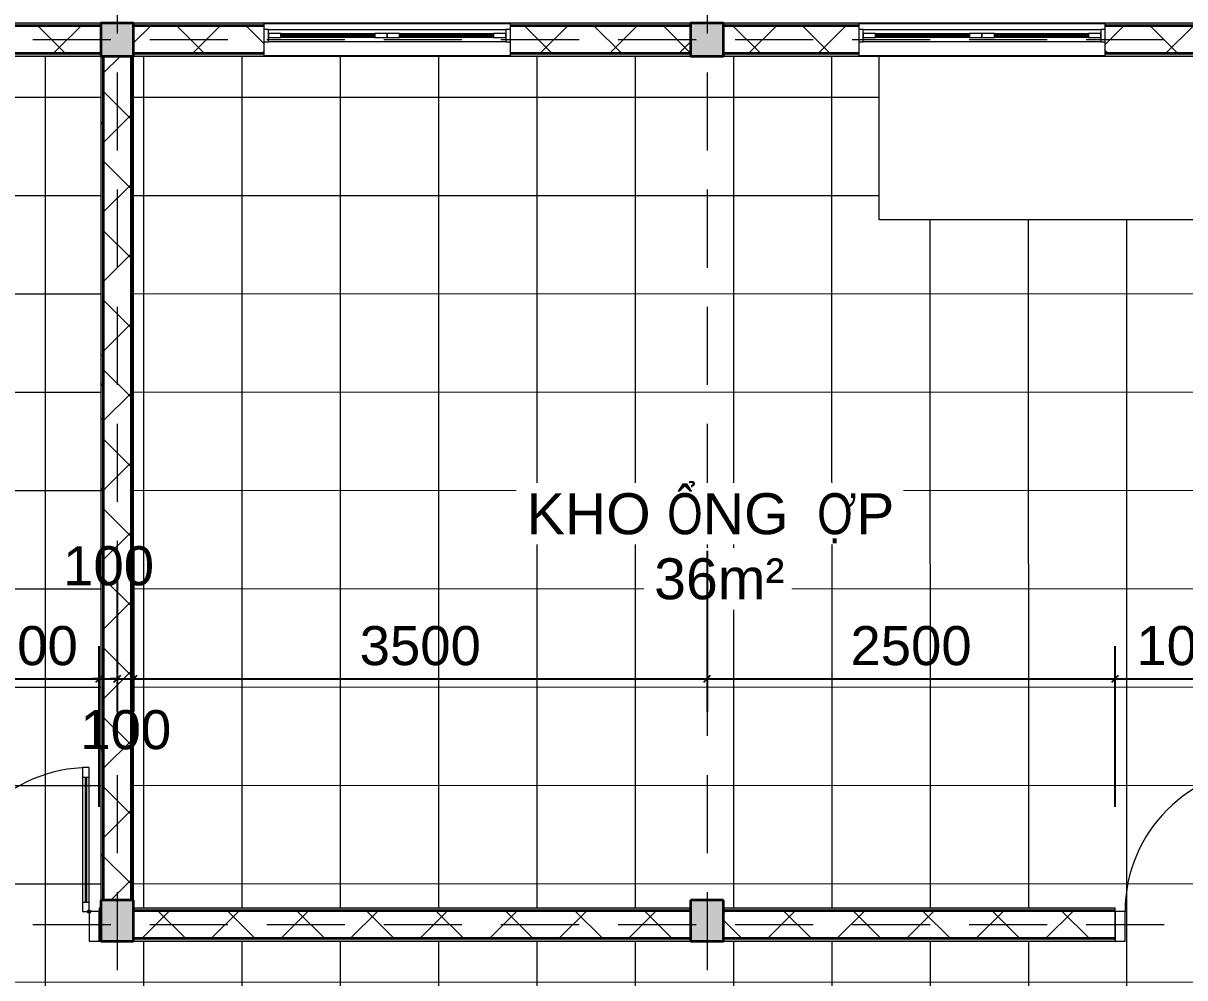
# Model space of a CAD drawing. Header units: millimetres. Extents: x -20510 to 108935, y -243239 to 20306.
# Drawn here: x 14677 to 21765, y -132524 to -126700 of the extents above; entities that cross this region are included whole.
import ezdxf

# ---------------------------------------------------------------- set-up
doc = ezdxf.new("R2010")
doc.units = ezdxf.units.MM
doc.linetypes.add('Hidden', pattern=[714.375, 476.25, -238.125])
for name, color, linetype, lineweight in [('A-ANNO-DIMS', 1, 'Continuous', 9), ('A-DOOR', 2, 'Continuous', 18), ('A-FLOR', 7, 'Continuous', 9), ('A-FLOR-PATT', 8, 'Continuous', 9), ('A-GLAZ', 4, 'Continuous', 18), ('A-WALL', 7, 'Continuous', 25), ('A-WALL-PATT', 8, 'Continuous', 18), ('G-ANNO-TEXT', 2, 'Continuous', 9), ('S-COLS', 7, 'Continuous', 25), ('S-GRID', 1, 'Continuous', 9)]:
    doc.layers.add(name, color=color, linetype=linetype, lineweight=lineweight)
doc.styles.add('Arial_2', font='arial.ttf', dxfattribs={"height": 300})
doc.styles.add('Arial_3', font='arial.ttf', dxfattribs={"width": 0.8, "height": 250})
doc.styles.add('Arial_5', font='arial.ttf', dxfattribs={"height": 238.125})
doc.dimstyles.new('SecretInternalLinAngDimStyle5p4736185', dxfattribs={"dimscale": 304.8, "dimtxt": 242.94927, "dimasz": 0.130208, "dimexe": 0.656168, "dimexo": 0.0625, "dimgap": 0.260417, "dimtad": 1, "dimdec": 0, "dimrnd": 100, "dimzin": 0, "dimdsep": 46, "dimtxsty": 'Arial_5', "dimblk1": 'OBLIQUE', "dimblk2": 'OBLIQUE', "dimsah": 1, "dimcen": 0.09, "dimdle": 0.492126, "dimazin": 0, "dimtfac": 1, "dimtdec": 4, "dimtix": 1, "dimtmove": 0, "dimatfit": 3, "dimfxl": 2.624672, "dimfxlon": 1, "dimtvp": 1, "dimtolj": 1, "dimtzin": 0, "dimarcsym": 2})
doc.dimstyles.new('SecretInternalLinAngDimStyle5p4736185_1', dxfattribs={"dimscale": 304.8, "dimtxt": 242.94927, "dimasz": 0.130208, "dimexe": 0.656168, "dimexo": 0.0625, "dimgap": 0.260417, "dimtad": 1, "dimdec": 0, "dimrnd": 100, "dimzin": 0, "dimdsep": 46, "dimtxsty": 'Arial_5', "dimblk1": 'OBLIQUE', "dimblk2": 'OBLIQUE', "dimsah": 1, "dimcen": 0.09, "dimdle": 0.492126, "dimazin": 0, "dimtfac": 1, "dimtdec": 4, "dimtix": 1, "dimtmove": 2, "dimatfit": 3, "dimfxl": 2.624672, "dimfxlon": 1, "dimtvp": 1, "dimtolj": 1, "dimtzin": 0, "dimarcsym": 2})
pattern_1 = [(0, (26776.95, -140000), (406.4, 101.6), [33.528, -271.272, 33.528, -271.272, -1625.6]), (0, (26776.95, -140000), (406.4, 101.6), [-609.6, 33.528, -576.072, 33.528, -271.272, -711.2]), (0, (26776.95, -140000), (406.4, 101.6), [-1524, 33.528, -169.672, 33.528, -474.472]), (120, (26929.35, -139949.2), (-291.18818, 301.15272), [33.528, -271.272, 33.528, -271.272, -1625.6]), (120, (26929.35, -139949.2), (-291.18818, 301.15272), [-609.6, 33.528, -576.072, 33.528, -271.272, -711.2]), (120, (26929.35, -139949.2), (-291.18818, 301.15272), [-1524, 33.528, -169.672, 33.528, -474.472]), (240, (26980.15, -139746), (-115.21182, -402.75272), [33.528, -271.272, 33.528, -271.272, -1625.6]), (240, (26980.15, -139746), (-115.21182, -402.75272), [-609.6, 33.528, -576.072, 33.528, -271.272, -711.2]), (240, (26980.15, -139746), (-115.21182, -402.75272), [-1524, 33.528, -169.672, 33.528, -474.472])]
pattern_2 = [(45, (26776.95, -140000), (-212.132, 212.132), []), (135, (26776.95, -140000), (-212.132, -212.132), [])]

# ---------------------------------------------------------------- blocks, each defined once
blk = doc.blocks.new('CỬA 1 CÁNH EROWINDOW_có ô chết_ - D4_1000x2200-2361184-05_MẶT BẰNG TẦNG ÁP MÁI')
at = {"layer": 'A-DOOR'}
for p, q in [((-439, 100), (-500, 100)), ((-500, 100), (-500, -80)), ((-439, -80), (-439, 100)), ((500, 100), (439, 100)), ((439, 100), (439, -80)), ((500, -80), (500, 100)), ((-500, -80), (-439, -80)), ((-399, -80), (-439, -80)), ((-439, -80), (-439, -958)), ((-399, -138), (-439, -138)), ((-424, -138), (-424, -900)), ((-414, -900), (-414, -138)), ((-399, -958), (-399, -80)), ((439, -80), (500, -80)), ((-399, -900), (-439, -900)), ((-399, -958), (-399, -900)), ((-439, -958), (-399, -958))]:
    blk.add_line(p, q, dxfattribs=at)
blk.add_circle((-439, -80), 10, dxfattribs=at)
blk.add_arc((-439, -80), 878, 270, 360, dxfattribs=at)
blk = doc.blocks.new('CUA SO 2 CANH NHOM KINH O O THOANG - S1_1500x1800-2404851-05_MẶT BẰNG TẦNG ÁP MÁI')
at = {"layer": 'A-GLAZ'}
for p, q in [((-725, 63), (-750, 63)), ((-725, -13), (-725, 63)), ((-649, 37.5), (-725, 37.5)), ((-725, 37.5), (-725, 12.5)), ((-725, 12.5), (-649, 12.5)), ((-649, 12.5), (-649, 37.5)), ((-76, 27.5), (-649, 27.5)), ((-649, 27.5), (-649, 22.5)), ((-649, 22.5), (-76, 22.5)), ((0, 37.5), (-76, 37.5)), ((-76, 37.5), (-76, 12.5)), ((-76, 22.5), (-76, 27.5)), ((-76, 12.5), (0, 12.5)), ((0, 12.5), (0, 37.5)), ((76, 37.5), (0, 37.5)), ((0, 37.5), (0, 12.5)), ((0, 12.5), (76, 12.5)), ((76, 12.5), (76, 37.5)), ((649, 27.5), (76, 27.5)), ((76, 27.5), (76, 22.5)), ((76, 22.5), (649, 22.5)), ((725, 37.5), (649, 37.5)), ((649, 37.5), (649, 12.5)), ((649, 22.5), (649, 27.5)), ((649, 12.5), (725, 12.5)), ((750, 63), (725, 63)), ((725, 63), (725, -13)), ((725, 12.5), (725, 37.5)), ((-750, -13), (-725, -13)), ((725, -13), (750, -13))]:
    blk.add_line(p, q, dxfattribs=at)
at = {"layer": 'A-GLAZ', "lineweight": 9}
for p, q in [((-725, 63), (725, 63)), ((-649, 37.5), (-76, 37.5)), ((-76, 12.5), (-649, 12.5)), ((76, 37.5), (649, 37.5)), ((649, 12.5), (76, 12.5)), ((725, -13), (-725, -13))]:
    blk.add_line(p, q, dxfattribs=at)
blk = doc.blocks.new('M_Concrete-Rectangular-Column - COT200X250-2391840-05_MẶT BẰNG TẦNG ÁP MÁI')
at = {"layer": 'S-COLS', "lineweight": 35}
blk.add_hatch(color=256, dxfattribs=at).paths.add_polyline_path([(100, -125), (100, 125), (-100, 125), (-100, -125)])
for p, q in [((100, 125), (-100, 125)), ((-100, 125), (-100, -125)), ((100, -125), (100, 125)), ((-100, -125), (100, -125))]:
    blk.add_line(p, q, dxfattribs=at)
blk = doc.blocks.new('M_Concrete-Rectangular-Column - COT200X200-2391835-05_MẶT BẰNG TẦNG ÁP MÁI')
at = {"layer": 'S-COLS', "lineweight": 35}
blk.add_hatch(color=256, dxfattribs=at).paths.add_polyline_path([(100, -100), (100, 100), (-100, 100), (-100, -100)])
for p, q in [((100, 100), (-100, 100)), ((-100, 100), (-100, -100)), ((100, -100), (100, 100)), ((-100, -100), (100, -100))]:
    blk.add_line(p, q, dxfattribs=at)
blk = doc.blocks.new('_Oblique')
at = {"color": 0, "linetype": 'ByBlock', "lineweight": -2}
blk.add_line((-0.5, -0.5), (0.5, 0.5), dxfattribs=at)
blk = doc.blocks.new('DIMBLOCK140-05_MẶT BẰNG TẦNG ÁP MÁI')
at = {"layer": 'A-ANNO-DIMS', "color": 0, "lineweight": -2, "transparency": 16777216}
for p, q in [((14140, -131481), (14140, -130500)), ((15140, -131481), (15140, -130500)), ((13990, -130700), (15290, -130700))]:
    blk.add_line(p, q, dxfattribs=at)
at = {"layer": 'Defpoints', "color": 0, "transparency": 16777216}
for p in [(15140, -130700), (14140, -131500), (15140, -131500)]:
    blk.add_point(p, dxfattribs=at)
at = {"layer": 'A-ANNO-DIMS', "color": 0, "lineweight": -2, "transparency": 16777216, "xscale": 39.6875, "yscale": 39.6875, "zscale": 39.6875, "rotation": 180}
blk.add_blockref('_Oblique', (14140, -130700), dxfattribs=at)
at = {"layer": 'A-ANNO-DIMS', "color": 0, "lineweight": -2, "transparency": 16777216, "xscale": 39.6875, "yscale": 39.6875, "zscale": 39.6875}
blk.add_blockref('_Oblique', (15140, -130700), dxfattribs=at)
at = {"layer": 'A-ANNO-DIMS', "color": 0, "transparency": 16777216, "insert": (14640, -130499), "char_height": 238.12, "width": 879.103, "attachment_point": 5, "style": 'Arial_5'}
blk.add_mtext('\\A1;1000', dxfattribs=at)
blk = doc.blocks.new('DIMBLOCK141-05_MẶT BẰNG TẦNG ÁP MÁI')
at = {"layer": 'A-ANNO-DIMS', "color": 0, "lineweight": -2, "transparency": 16777216}
for p, q in [((15250, -129919.1), (15250, -130900)), ((15140, -131481), (15140, -130500)), ((15140, -130700), (15100.3, -130700)), ((15140, -130700), (15250, -130700)), ((15250, -130700), (15289.7, -130700))]:
    blk.add_line(p, q, dxfattribs=at)
at = {"layer": 'Defpoints', "color": 0, "transparency": 16777216}
for p in [(15250, -129900), (15250, -130700), (15140, -131500)]:
    blk.add_point(p, dxfattribs=at)
at = {"layer": 'A-ANNO-DIMS', "color": 0, "lineweight": -2, "transparency": 16777216, "xscale": 39.6875, "yscale": 39.6875, "zscale": 39.6875}
blk.add_blockref('_Oblique', (15140, -130700), dxfattribs=at)
at = {"layer": 'A-ANNO-DIMS', "color": 0, "lineweight": -2, "transparency": 16777216, "xscale": 39.6875, "yscale": 39.6875, "zscale": 39.6875, "rotation": 180}
blk.add_blockref('_Oblique', (15250, -130700), dxfattribs=at)
at = {"layer": 'A-ANNO-DIMS', "color": 0, "transparency": 16777216, "insert": (14920.3, -129890.9), "char_height": 238.12, "width": 659.327, "attachment_point": 1, "line_spacing_factor": 0.941778, "style": 'Arial_5'}
blk.add_mtext('\\A1;100', dxfattribs=at)
blk = doc.blocks.new('DIMBLOCK142-05_MẶT BẰNG TẦNG ÁP MÁI')
at = {"layer": 'A-ANNO-DIMS', "color": 0, "lineweight": -2, "transparency": 16777216}
for p, q in [((15250, -129919.1), (15250, -130900)), ((15350, -129919.1), (15350, -130900)), ((15250, -130700), (15210.3, -130700)), ((15250, -130700), (15350, -130700)), ((15350, -130700), (15389.7, -130700))]:
    blk.add_line(p, q, dxfattribs=at)
at = {"layer": 'Defpoints', "color": 0, "transparency": 16777216}
for p in [(15250, -129900), (15350, -129900), (15350, -130700)]:
    blk.add_point(p, dxfattribs=at)
at = {"layer": 'A-ANNO-DIMS', "color": 0, "lineweight": -2, "transparency": 16777216, "xscale": 39.6875, "yscale": 39.6875, "zscale": 39.6875}
blk.add_blockref('_Oblique', (15250, -130700), dxfattribs=at)
at = {"layer": 'A-ANNO-DIMS', "color": 0, "lineweight": -2, "transparency": 16777216, "xscale": 39.6875, "yscale": 39.6875, "zscale": 39.6875, "rotation": 180}
blk.add_blockref('_Oblique', (15350, -130700), dxfattribs=at)
at = {"layer": 'A-ANNO-DIMS', "color": 0, "transparency": 16777216, "insert": (15025.3, -130890.9), "char_height": 238.12, "width": 659.327, "attachment_point": 1, "line_spacing_factor": 0.941778, "style": 'Arial_5'}
blk.add_mtext('\\A1;100', dxfattribs=at)
blk = doc.blocks.new('DIMBLOCK143-05_MẶT BẰNG TẦNG ÁP MÁI')
at = {"layer": 'A-ANNO-DIMS', "color": 0, "lineweight": -2, "transparency": 16777216}
for p, q in [((15350, -129919.1), (15350, -130900)), ((18850, -129919.1), (18850, -130900)), ((15200, -130700), (19000, -130700))]:
    blk.add_line(p, q, dxfattribs=at)
at = {"layer": 'Defpoints', "color": 0, "transparency": 16777216}
for p in [(15350, -129900), (18850, -129900), (18850, -130700)]:
    blk.add_point(p, dxfattribs=at)
at = {"layer": 'A-ANNO-DIMS', "color": 0, "lineweight": -2, "transparency": 16777216, "xscale": 39.6875, "yscale": 39.6875, "zscale": 39.6875, "rotation": 180}
blk.add_blockref('_Oblique', (15350, -130700), dxfattribs=at)
at = {"layer": 'A-ANNO-DIMS', "color": 0, "lineweight": -2, "transparency": 16777216, "xscale": 39.6875, "yscale": 39.6875, "zscale": 39.6875}
blk.add_blockref('_Oblique', (18850, -130700), dxfattribs=at)
at = {"layer": 'A-ANNO-DIMS', "color": 0, "transparency": 16777216, "insert": (17100, -130499), "char_height": 238.12, "width": 879.103, "attachment_point": 5, "style": 'Arial_5'}
blk.add_mtext('\\A1;3500', dxfattribs=at)
blk = doc.blocks.new('DIMBLOCK144-05_MẶT BẰNG TẦNG ÁP MÁI')
at = {"layer": 'A-ANNO-DIMS', "color": 0, "lineweight": -2, "transparency": 16777216}
for p, q in [((18850, -129919.1), (18850, -130900)), ((21340, -131481), (21340, -130500)), ((18700, -130700), (21490, -130700))]:
    blk.add_line(p, q, dxfattribs=at)
at = {"layer": 'Defpoints', "color": 0, "transparency": 16777216}
for p in [(18850, -129900), (21340, -130700), (21340, -131500)]:
    blk.add_point(p, dxfattribs=at)
at = {"layer": 'A-ANNO-DIMS', "color": 0, "lineweight": -2, "transparency": 16777216, "xscale": 39.6875, "yscale": 39.6875, "zscale": 39.6875, "rotation": 180}
blk.add_blockref('_Oblique', (18850, -130700), dxfattribs=at)
at = {"layer": 'A-ANNO-DIMS', "color": 0, "lineweight": -2, "transparency": 16777216, "xscale": 39.6875, "yscale": 39.6875, "zscale": 39.6875}
blk.add_blockref('_Oblique', (21340, -130700), dxfattribs=at)
at = {"layer": 'A-ANNO-DIMS', "color": 0, "transparency": 16777216, "insert": (20095, -130499), "char_height": 238.12, "width": 879.103, "attachment_point": 5, "style": 'Arial_5'}
blk.add_mtext('\\A1;2500', dxfattribs=at)
blk = doc.blocks.new('DIMBLOCK145-05_MẶT BẰNG TẦNG ÁP MÁI')
at = {"layer": 'A-ANNO-DIMS', "color": 0, "lineweight": -2, "transparency": 16777216}
for p, q in [((21340, -131481), (21340, -130500)), ((22340, -131481), (22340, -130500)), ((21190, -130700), (22490, -130700))]:
    blk.add_line(p, q, dxfattribs=at)
at = {"layer": 'Defpoints', "color": 0, "transparency": 16777216}
for p in [(22340, -130700), (21340, -131500), (22340, -131500)]:
    blk.add_point(p, dxfattribs=at)
at = {"layer": 'A-ANNO-DIMS', "color": 0, "lineweight": -2, "transparency": 16777216, "xscale": 39.6875, "yscale": 39.6875, "zscale": 39.6875, "rotation": 180}
blk.add_blockref('_Oblique', (21340, -130700), dxfattribs=at)
at = {"layer": 'A-ANNO-DIMS', "color": 0, "lineweight": -2, "transparency": 16777216, "xscale": 39.6875, "yscale": 39.6875, "zscale": 39.6875}
blk.add_blockref('_Oblique', (22340, -130700), dxfattribs=at)
at = {"layer": 'A-ANNO-DIMS', "color": 0, "transparency": 16777216, "insert": (21840, -130499), "char_height": 238.12, "width": 879.103, "attachment_point": 5, "style": 'Arial_5'}
blk.add_mtext('\\A1;1000', dxfattribs=at)

msp = doc.modelspace()

# ---------------------------------------------------------------- hatches: boundary and pattern name
at = {"layer": 'A-FLOR-PATT'}
h = msp.add_hatch(dxfattribs=at)
h.set_pattern_fill('FP_6', color=256, style=0, pattern_type=2)
h.set_pattern_definition([(0.0043, (16612.5, -132550.4), (-0.045, 600), []), (90.004, (16612.5, -132550.4), (-600, -0.042), [])])
h.paths.add_polyline_path([(450, -140100.9), (825, -140100.8), (825, -139951), (650, -139951), (650, -140100), (450, -140100), (450, -139900), (574, -139900), (574, -139750), (450, -139750), (450, -140100)])
h.paths.add_polyline_path([(1925, -140100.8), (2025, -140100.7), (2025, -140001), (1925, -140001)])
h.paths.add_polyline_path([(3125, -140100.7), (3225, -140100.7), (3225, -140001), (3125, -140001)])
h.paths.add_polyline_path([(4250, -140100.6), (11550, -140100), (11550, -134700), (8150, -134700), (8150, -134750), (7950, -134750), (7950, -134700), (7270, -134700), (7270, -134500), (12580, -134500), (12580, -134700), (11750, -134700), (11750, -139900), (22350, -139900), (22350, -134700), (22250, -134700), (22250, -134500), (23080, -134500), (23080, -134700), (22550, -134700), (22550, -139900), (25950, -139900), (25950, -134700), (24080, -134700), (24080, -134500), (31170, -134500), (31170, -134700), (29750, -134700), (29750, -134750), (29550, -134750), (29550, -134700), (26150, -134700), (26150, -140099), (32150, -140098.5), (32150, -140006), (32250, -140006), (32250, -140098.5), (33450, -140098.4), (33450, -140006), (33550, -140006), (33550, -139901), (37250, -139900), (37250, -139750), (37025, -139750), (37025, -139650), (37050, -139650), (37050, -136600), (37150, -136600), (37150, -137450), (37254.9, -137450), (37260.1, -134700), (37250, -134700), (37250, -134750), (37050, -134750), (37050, -134700), (33450, -134700), (33450, -134750), (33250, -134750), (33250, -134700), (32570, -134700), (32570, -134500), (37050, -134500), (37050, -132300), (33220, -132300), (33220, -132100), (33250, -132100), (33249.6, -129962.3), (33232.2, -129960), (33215.2, -129953.6), (33207.3, -129948.4), (33198.9, -129942), (33189.7, -129931.5), (33179.7, -129912.4), (33176.2, -129900.8), (33175.2, -129881.6), (33178.7, -129864.4), (33184.8, -129850.1), (33194.5, -129837.3), (33205.5, -129827), (33218.9, -129818.1), (33218.9, -128025.5), (33250, -128025.5), (33250, -125200), (29750, -125200), (29750, -128701.8), (29781.1, -128694.4), (30299.2, -128452.8), (30346.5, -128258.4), (30478.5, -128541.6), (30525.8, -128347.2), (31075, -128091.1), (31075, -128095.7), (31094.6, -128091.1), (31094.6, -128093.6), (31105.3, -128091.1), (31105.3, -129819.4), (31123.5, -129831.6), (31135.5, -129845.3), (31143.7, -129858.9), (31147.7, -129877.9), (31148.6, -129897.5), (31142.7, -129915.7), (31133.9, -129933), (31120.2, -129946.9), (31101.7, -129956), (31090, -129960.8), (31074.6, -129961.5), (31053.8, -129959), (31043.9, -129955.6), (31025.7, -129943.4), (31013.7, -129929.7), (31005.5, -129916.1), (31000.6, -129900), (29823, -129900), (29819.5, -129916.1), (29809.4, -129932.8), (29795.4, -129947.1), (29779.1, -129956.8), (29765.8, -129960.5), (29750, -129961.5), (29750, -132100), (32220, -132100), (32220, -132300), (29540, -132300), (29540, -132100), (29550, -132100), (29550, -126900), (23000, -126900), (23000, -127900), (22550, -127900), (22550, -132100), (25950, -132100), (25950, -132050), (26150, -132050), (26150, -132100), (28540, -132100), (28540, -132300), (22340, -132300), (22340, -132100), (22350, -132100), (22350, -127900), (19900, -127900), (19900, -126900), (15350, -126900), (15350, -132100), (18750, -132100), (18750, -132050), (18950, -132050), (18950, -132100), (21340, -132100), (21340, -132300), (15140, -132300), (15140, -132100), (15150, -132100), (15150, -126900), (8150, -126900), (8150, -132100), (11550, -132100), (11550, -132050), (11750, -132050), (11750, -132100), (14140, -132100), (14140, -132300), (6270, -132300), (6270, -132100), (7950, -132100), (7949.6, -129962.3), (7929.6, -129959.1), (7918.4, -129955.4), (7907.3, -129948.4), (7899.4, -129942.5), (7888.7, -129929.7), (7879.7, -129912.4), (7876.2, -129900.8), (7875.2, -129881.6), (7878.7, -129864.4), (7884.8, -129850.1), (7894.5, -129837.3), (7905.5, -129827), (7918.9, -129818.1), (7918.9, -128025.5), (7950, -128025.5), (7950, -125200), (4450, -125200), (4450, -132100), (5270, -132100), (5270, -132300), (450, -132300), (450, -132050), (650, -132050), (650, -132100), (4250, -132100), (4250, -126700.8), (4225, -126700.8), (4225, -126899), (675, -126899), (675, -127150), (650, -127150), (650, -129700), (450, -129700), (450, -131200), (-4025.9, -131200), (-4050, -135600), (450, -135600), (450, -137100), (650, -137100), (650.7, -139650), (675, -139650), (675, -139851), (925, -139851), (925, -139901), (4225, -139901), (4225, -139956), (4250, -139956), (4250, -140100)])
h.paths.add_polyline_path([(34550, -140098.3), (34650, -140098.3), (34650, -140001), (34550, -140001)])
h.paths.add_polyline_path([(35750, -140098.2), (35850, -140098.2), (35850, -140001), (35750, -140001)])
h.paths.add_polyline_path([(36950, -140098.2), (37050, -140098.1), (37050, -140000), (36950, -140000)])
h.paths.add_polyline_path([(450, -139650), (450, -139650), (450, -139484.7)])
h.paths.add_polyline_path([(37250.8, -139650), (37252.5, -138750), (37250, -138750), (37250, -139650)])
h.paths.add_polyline_path([(37150, -138650), (37252.7, -138650), (37252.9, -138550), (37150, -138550), (37150, -138558.2)])
h.paths.add_polyline_path([(450, -138650), (550, -138650), (550, -138550), (450, -138550), (450, -138558.2)])
h.paths.add_polyline_path([(450, -138450), (450, -138450), (450, -137631.8)])
h.paths.add_polyline_path([(37250, -138450), (37253.1, -138450), (37254.7, -137550), (37250, -137550), (37250, -137631.8)])
h.paths.add_polyline_path([(450, -137450), (550, -137450), (550, -137200), (450, -137200)])
h.paths.add_polyline_path([(15350, -134750), (15150, -134750), (15150, -134700), (13980, -134700), (13980, -134500), (20850, -134500), (20850, -134700), (18950, -134700), (18950, -134750), (18750, -134750), (18750, -134700), (15350, -134700)])
h.paths.add_polyline_path([(4265, -134750), (4250, -134750), (4250, -134700), (650, -134700), (650, -134750), (450, -134750), (450, -134500), (5870, -134500), (5870, -134700), (4450, -134700), (4450, -134750), (4435, -134750)])
h.paths.add_polyline_path([(37260.4, -134500), (37264.5, -132300), (37250, -132300), (37250, -134500)])
h.paths.add_polyline_path([(33450, -132100), (34550, -132100), (34550, -131500), (34650, -131500), (34650, -130700), (34550, -130700), (34550, -130600), (34350, -130600), (34350, -130500), (37050, -130500), (37050, -130498.3), (33450, -130498.3), (33450.7, -130500), (33550, -130500), (33550, -130600), (33450, -130600), (33450, -132073.3)])
h.paths.add_polyline_path([(37264.9, -132100), (37269.7, -129530), (37250, -129530), (37250, -132100)])
h.paths.add_polyline_path([(34650, -132100), (37050, -132100), (37050, -132097.4), (35000, -132097.4), (35000, -131548.3), (34650, -131548.3), (34650, -132073.3)])
h.paths.add_polyline_path([(31925.4, -129962.3), (31903.7, -129958.8), (31889.2, -129952.6), (31878, -129945), (31867.3, -129934), (31858, -129919.4), (31853.1, -129905.6), (31850.7, -129887.5), (31852.7, -129870.1), (31859.3, -129854.2), (31869.7, -129838.2), (31880.4, -129828.6), (31894.7, -129819.2), (31894.7, -128025.5), (31956.1, -128025.5), (31956.9, -129819.6), (31972.8, -129830), (31983.5, -129841), (31992.8, -129855.6), (31997.7, -129869.4), (32000.1, -129887.5), (31998.1, -129904.9), (31991.5, -129920.8), (31981.1, -129936.8), (31974, -129943.8), (31955.8, -129955.8), (31941, -129960.5)])
h.paths.add_polyline_path([(6625.4, -129962.3), (6603.7, -129958.8), (6589.2, -129952.6), (6578, -129945), (6567.3, -129934), (6558, -129919.4), (6553.1, -129905.6), (6550.7, -129887.5), (6552.7, -129870.1), (6559.3, -129854.2), (6569.7, -129838.2), (6580.4, -129828.6), (6594.7, -129819.2), (6594.7, -128025.5), (6656.1, -128025.5), (6656.9, -129819.6), (6672.8, -129830), (6683.5, -129841), (6692.8, -129855.6), (6697.7, -129869.4), (6700.1, -129887.5), (6698.1, -129904.9), (6691.5, -129920.8), (6681.1, -129936.8), (6674, -129943.8), (6655.8, -129955.8), (6641, -129960.5)])
h.paths.add_polyline_path([(450, -129600), (550, -129600), (550, -129350), (450, -129350)])
h.paths.add_polyline_path([(37269.9, -129430), (37275, -126699.9), (37250, -126700), (37250, -129430)])
h.paths.add_polyline_path([(450, -128250), (550, -128250), (550, -128150), (450, -128150)])
h.paths.add_polyline_path([(450, -127050), (575, -127050), (575, -126900), (450, -126900), (450, -126700), (650, -126700), (650.7, -126799), (825, -126799), (825, -126699.3), (450, -126700), (450, -127050)])
h.paths.add_polyline_path([(3125, -126799), (3225, -126799), (3225, -126700.3), (3125, -126700.3)])
h.paths.add_polyline_path([(1925, -126799), (2025, -126799), (2025, -126699.8), (1925, -126699.8)])
h.paths.add_polyline_path([(28478, -126700), (29550, -126699.1), (29550, -126699.1), (8150, -126698.3), (8150, -126700), (26978, -126700)])
h.paths.add_polyline_path([(4250, -126699.9), (4250, -125000), (4250, -125000), (4250, -126699.9)])
at = {"layer": 'A-WALL-PATT', "lineweight": 9}
h = msp.add_hatch(dxfattribs=at)
h.set_pattern_fill('FP_2', color=256, style=0, pattern_type=2)
h.set_pattern_definition(pattern_1)
h.paths.add_polyline_path([(28842.8, -126715), (29550, -126715), (29550, -126700), (28478, -126700), (28478, -126715)])
h.paths.add_polyline_path([(8838, -126715), (8838, -126700), (8150, -126700), (8150, -126715)])
h.paths.add_polyline_path([(12528, -126715), (12528, -126700), (11750, -126700), (11750, -126715)])
h.paths.add_polyline_path([(26754.5, -126715), (26978, -126715), (26978, -126700), (26150, -126700), (26150, -126715)])
h.paths.add_polyline_path([(10338, -126715), (11550, -126715), (11550, -126700), (10338, -126700)])
h.paths.add_polyline_path([(14028, -126715), (15150, -126715), (15150, -126700), (14028, -126700)])
h.paths.add_polyline_path([(25950, -126715), (25950, -126700), (24938, -126700), (24938, -126715)])
h.paths.add_polyline_path([(15350, -126715), (16148, -126715), (16148, -126700), (15350, -126700), (15350, -126705.6)])
h.paths.add_polyline_path([(22577.9, -126715), (23438, -126715), (23438, -126700), (22550, -126700), (22550, -126715)])
h.paths.add_polyline_path([(17648, -126715), (18750, -126715), (18750, -126700), (17648, -126700)])
h.paths.add_polyline_path([(18950, -126715), (19778, -126715), (19778, -126700), (18950, -126700), (18950, -126705.8)])
h.paths.add_polyline_path([(21278, -126715), (22350, -126715), (22350, -126700), (21278, -126700)])
h = msp.add_hatch(dxfattribs=at)
h.set_pattern_fill('FP_3', color=256, style=0, pattern_type=2)
h.set_pattern_definition(pattern_2)
h.paths.add_polyline_path([(8150, -126885), (8838, -126885), (8838, -126715), (8150, -126715)])
h.paths.add_polyline_path([(11750, -126885), (12528, -126885), (12528, -126715), (11750, -126715), (11750, -126854.8)])
h.paths.add_polyline_path([(29550, -126885), (29550, -126715), (28478, -126715), (28478, -126885), (28842.8, -126885)])
h.paths.add_polyline_path([(10338, -126885), (11550, -126885), (11550, -126715), (10338, -126715), (10338, -126800)])
h.paths.add_polyline_path([(14028, -126885), (15150, -126885), (15150, -126715), (14028, -126715), (14028, -126800)])
h.paths.add_polyline_path([(26754.5, -126885), (26978, -126885), (26978, -126715), (26150, -126715), (26150, -126885)])
h.paths.add_polyline_path([(23438, -126885), (23438, -126715), (22550, -126715), (22550, -126885), (22577.9, -126885)])
h.paths.add_polyline_path([(15350, -126885), (16148, -126885), (16148, -126715), (15350, -126715), (15350, -126883.4)])
h.paths.add_polyline_path([(17648, -126885), (18750, -126885), (18750, -126715), (17648, -126715), (17648, -126800)])
h.paths.add_polyline_path([(18950, -126885), (19778, -126885), (19778, -126715), (18950, -126715), (18950, -126833)])
h.paths.add_polyline_path([(21278, -126885), (22350, -126885), (22350, -126715), (21278, -126715), (21278, -126800)])
h.paths.add_polyline_path([(24938, -126885), (25950, -126885), (25950, -126715), (24938, -126715), (24938, -126800)])
h = msp.add_hatch(dxfattribs=at)
h.set_pattern_fill('FP_2', color=256, style=0, pattern_type=2)
h.set_pattern_definition(pattern_1)
h.paths.add_polyline_path([(8150, -126900), (8838, -126900), (8838, -126885), (8150, -126885)])
h.paths.add_polyline_path([(28842.8, -126900), (29550, -126900), (29550, -126885), (28478, -126885), (28478, -126900)])
h.paths.add_polyline_path([(12528, -126900), (12528, -126885), (11750, -126885), (11750, -126900)])
h.paths.add_polyline_path([(11550, -126900), (11550, -126885), (10338, -126885), (10338, -126900)])
h.paths.add_polyline_path([(26754.5, -126900), (26978, -126900), (26978, -126885), (26150, -126885), (26150, -126900)])
h.paths.add_polyline_path([(23438, -126900), (23438, -126885), (22550, -126885), (22550, -126900), (22577.9, -126900)])
h.paths.add_polyline_path([(18950, -126900), (19778, -126900), (19778, -126885), (18950, -126885), (18950, -126890.8)])
h.paths.add_polyline_path([(18401.3, -126900), (18750, -126900), (18750, -126885), (17648, -126885), (17648, -126900)])
h.paths.add_polyline_path([(25950, -126900), (25950, -126885), (24938, -126885), (24938, -126900)])
h.paths.add_polyline_path([(14028, -126900), (15150, -126900), (15150, -126885), (14028, -126885)])
h.paths.add_polyline_path([(15350, -126900), (16148, -126900), (16148, -126885), (15350, -126885)])
h.paths.add_polyline_path([(21278, -126900), (22350, -126900), (22350, -126885), (21278, -126885)])
h = msp.add_hatch(dxfattribs=at)
h.set_pattern_fill('FP_2', color=256, style=0, pattern_type=2)
h.set_pattern_definition(pattern_1)
h.paths.add_polyline_path([(15150, -132050), (15165, -132050), (15165, -126900), (15150, -126900), (15150, -128367.6)])
h = msp.add_hatch(dxfattribs=at)
h.set_pattern_fill('FP_3', color=256, style=0, pattern_type=2)
h.set_pattern_definition(pattern_2)
h.paths.add_polyline_path([(15166.6, -132050), (15335, -132050), (15335, -126900), (15165, -126900), (15165, -132050)])
h = msp.add_hatch(dxfattribs=at)
h.set_pattern_fill('FP_2', color=256, style=0, pattern_type=2)
h.set_pattern_definition(pattern_1)
h.paths.add_polyline_path([(15335, -132050), (15350, -132050), (15350, -126900), (15335, -126900), (15335, -128367.6)])
h = msp.add_hatch(dxfattribs=at)
h.set_pattern_fill('FP_2', color=256, style=0, pattern_type=2)
h.set_pattern_definition(pattern_1)
h.paths.add_polyline_path([(33220, -132115), (33250, -132115), (33250, -132100), (33220, -132100)])
h.paths.add_polyline_path([(650, -132115), (4250, -132115), (4250, -132100), (650, -132100)])
h.paths.add_polyline_path([(32220, -132115), (32220, -132100), (29750, -132100), (29750, -132115), (30931.1, -132115)])
h.paths.add_polyline_path([(4450, -132115), (5270, -132115), (5270, -132100), (4450, -132100)])
h.paths.add_polyline_path([(29540, -132115), (29550, -132115), (29550, -132100), (29540, -132100)])
h.paths.add_polyline_path([(8150, -132115), (11550, -132115), (11550, -132100), (8150, -132100)])
h.paths.add_polyline_path([(7950, -132115), (7950, -132100), (6270, -132100), (6270, -132115)])
h.paths.add_polyline_path([(28540, -132115), (28540, -132100), (26150, -132100), (26150, -132115), (26754.5, -132115)])
h.paths.add_polyline_path([(11750, -132115), (14140, -132115), (14140, -132100), (11750, -132100), (11750, -132109)])
h.paths.add_polyline_path([(18401.3, -132115), (18750, -132115), (18750, -132100), (15350, -132100), (15350, -132115)])
h.paths.add_polyline_path([(22550, -132115), (25950, -132115), (25950, -132100), (22550, -132100)])
h.paths.add_polyline_path([(22340, -132115), (22350, -132115), (22350, -132100), (22340, -132100)])
h.paths.add_polyline_path([(15150, -132115), (15150, -132100), (15140, -132100), (15140, -132115)])
h.paths.add_polyline_path([(21340, -132115), (21340, -132100), (18950, -132100), (18950, -132115), (20489.6, -132115)])
h = msp.add_hatch(dxfattribs=at)
h.set_pattern_fill('FP_3', color=256, style=0, pattern_type=2)
h.set_pattern_definition(pattern_2)
h.paths.add_polyline_path([(650, -132285), (4250, -132285), (4250, -132115), (650, -132115), (650, -132200)])
h.paths.add_polyline_path([(4450, -132285), (5270, -132285), (5270, -132115), (4450, -132115), (4450, -132146.3)])
h.paths.add_polyline_path([(22340, -132285), (22350, -132285), (22350, -132115), (22340, -132115), (22340, -132200)])
h.paths.add_polyline_path([(33250, -132285), (33250, -132115), (33220, -132115), (33220, -132285)])
h.paths.add_polyline_path([(8150, -132285), (11550, -132285), (11550, -132115), (8150, -132115.4)])
h.paths.add_polyline_path([(7950, -132285), (7950, -132115), (6270, -132115), (6270, -132285)])
h.paths.add_polyline_path([(32220, -132285), (32220, -132115), (29750, -132116), (29750, -132285), (30931.1, -132285)])
h.paths.add_polyline_path([(11750, -132285), (14140, -132285), (14140, -132115), (11750, -132115), (11750, -132217.3)])
h.paths.add_polyline_path([(21340, -132285), (21340, -132115), (18950, -132115), (18950, -132285), (20489.6, -132285)])
h.paths.add_polyline_path([(29540, -132285), (29550, -132285), (29550, -132115), (29540, -132115), (29540, -132200)])
h.paths.add_polyline_path([(15350, -132285), (18750, -132285), (18750, -132115), (15350, -132115.4)])
h.paths.add_polyline_path([(15150, -132285), (15150, -132115), (15140, -132115), (15140, -132285)])
h.paths.add_polyline_path([(28540, -132285), (28540, -132115), (26150, -132115), (26150, -132285), (26754.5, -132285)])
h.paths.add_polyline_path([(22550, -132285), (25950, -132285), (25950, -132115), (22550, -132115.4)])
h = msp.add_hatch(dxfattribs=at)
h.set_pattern_fill('FP_2', color=256, style=0, pattern_type=2)
h.set_pattern_definition(pattern_1)
h.paths.add_polyline_path([(650, -132300), (4250, -132300), (4250, -132285), (650, -132285)])
h.paths.add_polyline_path([(5270, -132300), (5270, -132285), (4450, -132285), (4450, -132300)])
h.paths.add_polyline_path([(33220, -132300), (33250, -132300), (33250, -132285), (33220, -132285)])
h.paths.add_polyline_path([(30931.1, -132300), (32220, -132300), (32220, -132285), (29750, -132285), (29750, -132300)])
h.paths.add_polyline_path([(8150, -132300), (11550, -132300), (11550, -132285), (8150, -132285), (8150, -132296.4)])
h.paths.add_polyline_path([(29550, -132300), (29550, -132285), (29540, -132285), (29540, -132300)])
h.paths.add_polyline_path([(6270, -132300), (7950, -132300), (7950, -132285), (6270, -132285)])
h.paths.add_polyline_path([(11750, -132300), (14140, -132300), (14140, -132285), (11750, -132285), (11750, -132289.6)])
h.paths.add_polyline_path([(26754.5, -132300), (28540, -132300), (28540, -132285), (26150, -132285), (26150, -132300)])
h.paths.add_polyline_path([(25950, -132300), (25950, -132285), (22550, -132285.5), (22550, -132300), (22577.9, -132300)])
h.paths.add_polyline_path([(15350, -132300), (18750, -132300), (18750, -132285), (15350, -132285.5)])
h.paths.add_polyline_path([(15140, -132300), (15150, -132300), (15150, -132285), (15140, -132285)])
h.paths.add_polyline_path([(18950, -132300), (21340, -132300), (21340, -132285), (18950, -132285), (18950, -132294.2)])
h.paths.add_polyline_path([(22340, -132300), (22350, -132300), (22350, -132285), (22340, -132285)])

# ---------------------------------------------------------------- linework, layer by layer
at = {"layer": 'A-FLOR'}
for p, q in [((19900, -127900), (19900, -126900)), ((22350, -127900), (19900, -127900))]:
    msp.add_line(p, q, dxfattribs=at)
at = {"layer": 'A-WALL', "lineweight": 18}
for p, q in [((15150, -126700), (14028, -126700)), ((16148, -126700), (15350, -126700)), ((16148, -126900), (16148, -126700)), ((18750, -126700), (17648, -126700)), ((17648, -126700), (17648, -126900)), ((19778, -126700), (18950, -126700)), ((19778, -126900), (19778, -126700)), ((22350, -126700), (21278, -126700)), ((21278, -126700), (21278, -126900)), ((14028, -126900), (15150, -126900)), ((15150, -126900), (15150, -132050)), ((15350, -126900), (16148, -126900)), ((15350, -132050), (15350, -126900)), ((17648, -126900), (18750, -126900)), ((18950, -126900), (19778, -126900)), ((21278, -126900), (22350, -126900)), ((15150, -132100), (15140, -132100)), ((15140, -132100), (15140, -132300)), ((18750, -132100), (15350, -132100)), ((21340, -132100), (18950, -132100)), ((21340, -132300), (21340, -132100)), ((15140, -132300), (15150, -132300)), ((15350, -132300), (18750, -132300)), ((18950, -132300), (21340, -132300))]:
    msp.add_line(p, q, dxfattribs=at)
at = {"layer": 'A-WALL', "lineweight": 35}
for p, q in [((15150, -126715), (14028, -126715)), ((16148, -126715), (15350, -126715)), ((18750, -126715), (17648, -126715)), ((19778, -126715), (18950, -126715)), ((22350, -126715), (21278, -126715)), ((15150, -126885), (14028, -126885)), ((16148, -126885), (15350, -126885)), ((18750, -126885), (17648, -126885)), ((19778, -126885), (18950, -126885)), ((22350, -126885), (21278, -126885)), ((15165, -126900), (15165, -132050)), ((15335, -126900), (15335, -132050)), ((15150, -132115), (15140, -132115)), ((18750, -132115), (15350, -132115)), ((21340, -132115), (18950, -132115)), ((15150, -132285), (15140, -132285)), ((18750, -132285), (15350, -132285)), ((21340, -132285), (18950, -132285))]:
    msp.add_line(p, q, dxfattribs=at)
at = {"layer": 'A-WALL'}
for p, q in [((16148, -126700), (17648, -126700)), ((19778, -126700), (21278, -126700)), ((17648, -126900), (16148, -126900)), ((21278, -126900), (19778, -126900))]:
    msp.add_line(p, q, dxfattribs=at)
at = {"layer": 'S-GRID', "linetype": 'Hidden'}
for p, q in [((15250, -122000), (15250, -143000)), ((18850, -122000), (18850, -143000)), ((39500, -126800), (-3000, -126800)), ((39500, -132200), (-3000, -132200))]:
    msp.add_line(p, q, dxfattribs=at)

# ---------------------------------------------------------------- block references
at = {"layer": 'A-DOOR', "rotation": 180}
for p in [(14640, -132200), (21840, -132200)]:
    msp.add_blockref('CỬA 1 CÁNH EROWINDOW_có ô chết_ - D4_1000x2200-2361184-05_MẶT BẰNG TẦNG ÁP MÁI', p, dxfattribs=at)
at = {"layer": 'A-GLAZ', "lineweight": 9}
for p in [(16898, -126800), (20528, -126800)]:
    msp.add_blockref('CUA SO 2 CANH NHOM KINH O O THOANG - S1_1500x1800-2404851-05_MẶT BẰNG TẦNG ÁP MÁI', p, dxfattribs=at)
at = {"layer": 'S-COLS', "lineweight": 35}
for name, p in [('M_Concrete-Rectangular-Column - COT200X200-2391835-05_MẶT BẰNG TẦNG ÁP MÁI', (15250, -126800)), ('M_Concrete-Rectangular-Column - COT200X200-2391835-05_MẶT BẰNG TẦNG ÁP MÁI', (18850, -126800)), ('M_Concrete-Rectangular-Column - COT200X250-2391840-05_MẶT BẰNG TẦNG ÁP MÁI', (15250, -132175)), ('M_Concrete-Rectangular-Column - COT200X250-2391840-05_MẶT BẰNG TẦNG ÁP MÁI', (18850, -132175))]:
    msp.add_blockref(name, p, dxfattribs=at)

# ---------------------------------------------------------------- dimensions: what is measured, and where the dimension line sits
at = {"layer": 'A-ANNO-DIMS'}
for base, p1, p2, override, picture, middle in [((15250, -130700), (15140, -131500), (15250, -129900), {"dimpost": '<>', "dimfxl": 1603.776792}, 'DIMBLOCK141-05_MẶT BẰNG TẦNG ÁP MÁI', (15249.9, -130049.6)), ((15350, -130700), (15250, -129900), (15350, -129900), {"dimpost": '<>', "dimfxl": 100}, 'DIMBLOCK142-05_MẶT BẰNG TẦNG ÁP MÁI', (15354.9, -131049.6))]:
    dim = msp.add_linear_dim(base=base, p1=p1, p2=p2, dimstyle='SecretInternalLinAngDimStyle5p4736185_1', override=override, dxfattribs=at)
    dim.commit()
    dim.dimension.update_dxf_attribs({"geometry": picture, "text_midpoint": middle, "dimtype": 160})
for base, p1, p2, picture, middle in [((15140, -130700), (14140, -131500), (15140, -131500), 'DIMBLOCK140-05_MẶT BẰNG TẦNG ÁP MÁI', (14640, -130499)), ((22340, -130700), (21340, -131500), (22340, -131500), 'DIMBLOCK145-05_MẶT BẰNG TẦNG ÁP MÁI', (21840, -130499))]:
    dim = msp.add_linear_dim(base=base, p1=p1, p2=p2, dimstyle='SecretInternalLinAngDimStyle5p4736185', override={"dimpost": '<>', "dimfxl": 1000}, dxfattribs=at)
    dim.commit()
    dim.dimension.update_dxf_attribs({"geometry": picture, "text_midpoint": middle})

# ---------------------------------------------------------------- next in the draw order: texts
at = {"layer": 'G-ANNO-TEXT', "color": 7, "insert": (17749.2, -129567.5), "char_height": 250, "width": 1038.987, "attachment_point": 1, "style": 'Arial_2', "bg_fill": 3, "box_fill_scale": 1.25, "bg_fill_color": 9, "bg_fill_true_color": 13158600, "bg_fill_transparency": 0}
msp.add_mtext('KHO T', dxfattribs=at)

# ---------------------------------------------------------------- next in the draw order: texts
at = {"layer": 'G-ANNO-TEXT', "color": 7, "insert": (18606.5, -129567.5), "char_height": 250, "width": 262.954, "attachment_point": 1, "style": 'Arial_3', "bg_fill": 3, "box_fill_scale": 1.25, "bg_fill_color": 9, "bg_fill_true_color": 13158600, "bg_fill_transparency": 0}
msp.add_mtext('\\fArial|b0|i0|c254|p34|;\\W.8;Ổ', dxfattribs=at)

# ---------------------------------------------------------------- next in the draw order: texts
at = {"layer": 'G-ANNO-TEXT', "color": 7, "insert": (18823.4, -129567.5), "char_height": 250, "width": 846.582, "attachment_point": 1, "style": 'Arial_2', "bg_fill": 3, "box_fill_scale": 1.25, "bg_fill_color": 9, "bg_fill_true_color": 13158600, "bg_fill_transparency": 0}
msp.add_mtext('NG H', dxfattribs=at)

# ---------------------------------------------------------------- next in the draw order: texts
at = {"layer": 'G-ANNO-TEXT', "color": 7, "char_height": 250, "attachment_point": 1, "bg_fill": 3, "box_fill_scale": 1.25, "bg_fill_color": 9, "bg_fill_true_color": 13158600, "bg_fill_transparency": 0}
for s, insert, width, style in [('\\fArial|b0|i0|c254|p34|;\\W.8;Ợ', (19521.9, -129567.5), 288.607, 'Arial_3'), ('36m²', (18527.1, -129964.4), 776.034, 'Arial_2')]:
    msp.add_mtext(s, dxfattribs=dict(at, insert=insert, width=width, style=style))

# ---------------------------------------------------------------- next in the draw order: texts
at = {"layer": 'G-ANNO-TEXT', "color": 7, "insert": (19760, -129567.5), "char_height": 250, "width": 224.473, "attachment_point": 1, "style": 'Arial_2', "bg_fill": 3, "box_fill_scale": 1.25, "bg_fill_color": 9, "bg_fill_true_color": 13158600, "bg_fill_transparency": 0}
msp.add_mtext('P', dxfattribs=at)

# ---------------------------------------------------------------- next in the draw order: dimensions: what is measured, and where the dimension line sits
at = {"layer": 'A-ANNO-DIMS'}
dim = msp.add_linear_dim(base=(18850, -130700), p1=(15350, -129900), p2=(18850, -129900), dimstyle='SecretInternalLinAngDimStyle5p4736185', override={"dimpost": '<>', "dimfxl": 3500}, dxfattribs=at)
dim.commit()
dim.dimension.update_dxf_attribs({"geometry": 'DIMBLOCK143-05_MẶT BẰNG TẦNG ÁP MÁI', "text_midpoint": (17100, -130499)})

# ---------------------------------------------------------------- next in the draw order: dimensions: what is measured, and where the dimension line sits
dim = msp.add_linear_dim(base=(21340, -130700), p1=(18850, -129900), p2=(21340, -131500), dimstyle='SecretInternalLinAngDimStyle5p4736185', override={"dimpost": '<>', "dimfxl": 2959.746611}, dxfattribs=at)
dim.commit()
dim.dimension.update_dxf_attribs({"geometry": 'DIMBLOCK144-05_MẶT BẰNG TẦNG ÁP MÁI', "text_midpoint": (20095, -130499)})

doc.saveas('drawing.dxf')
